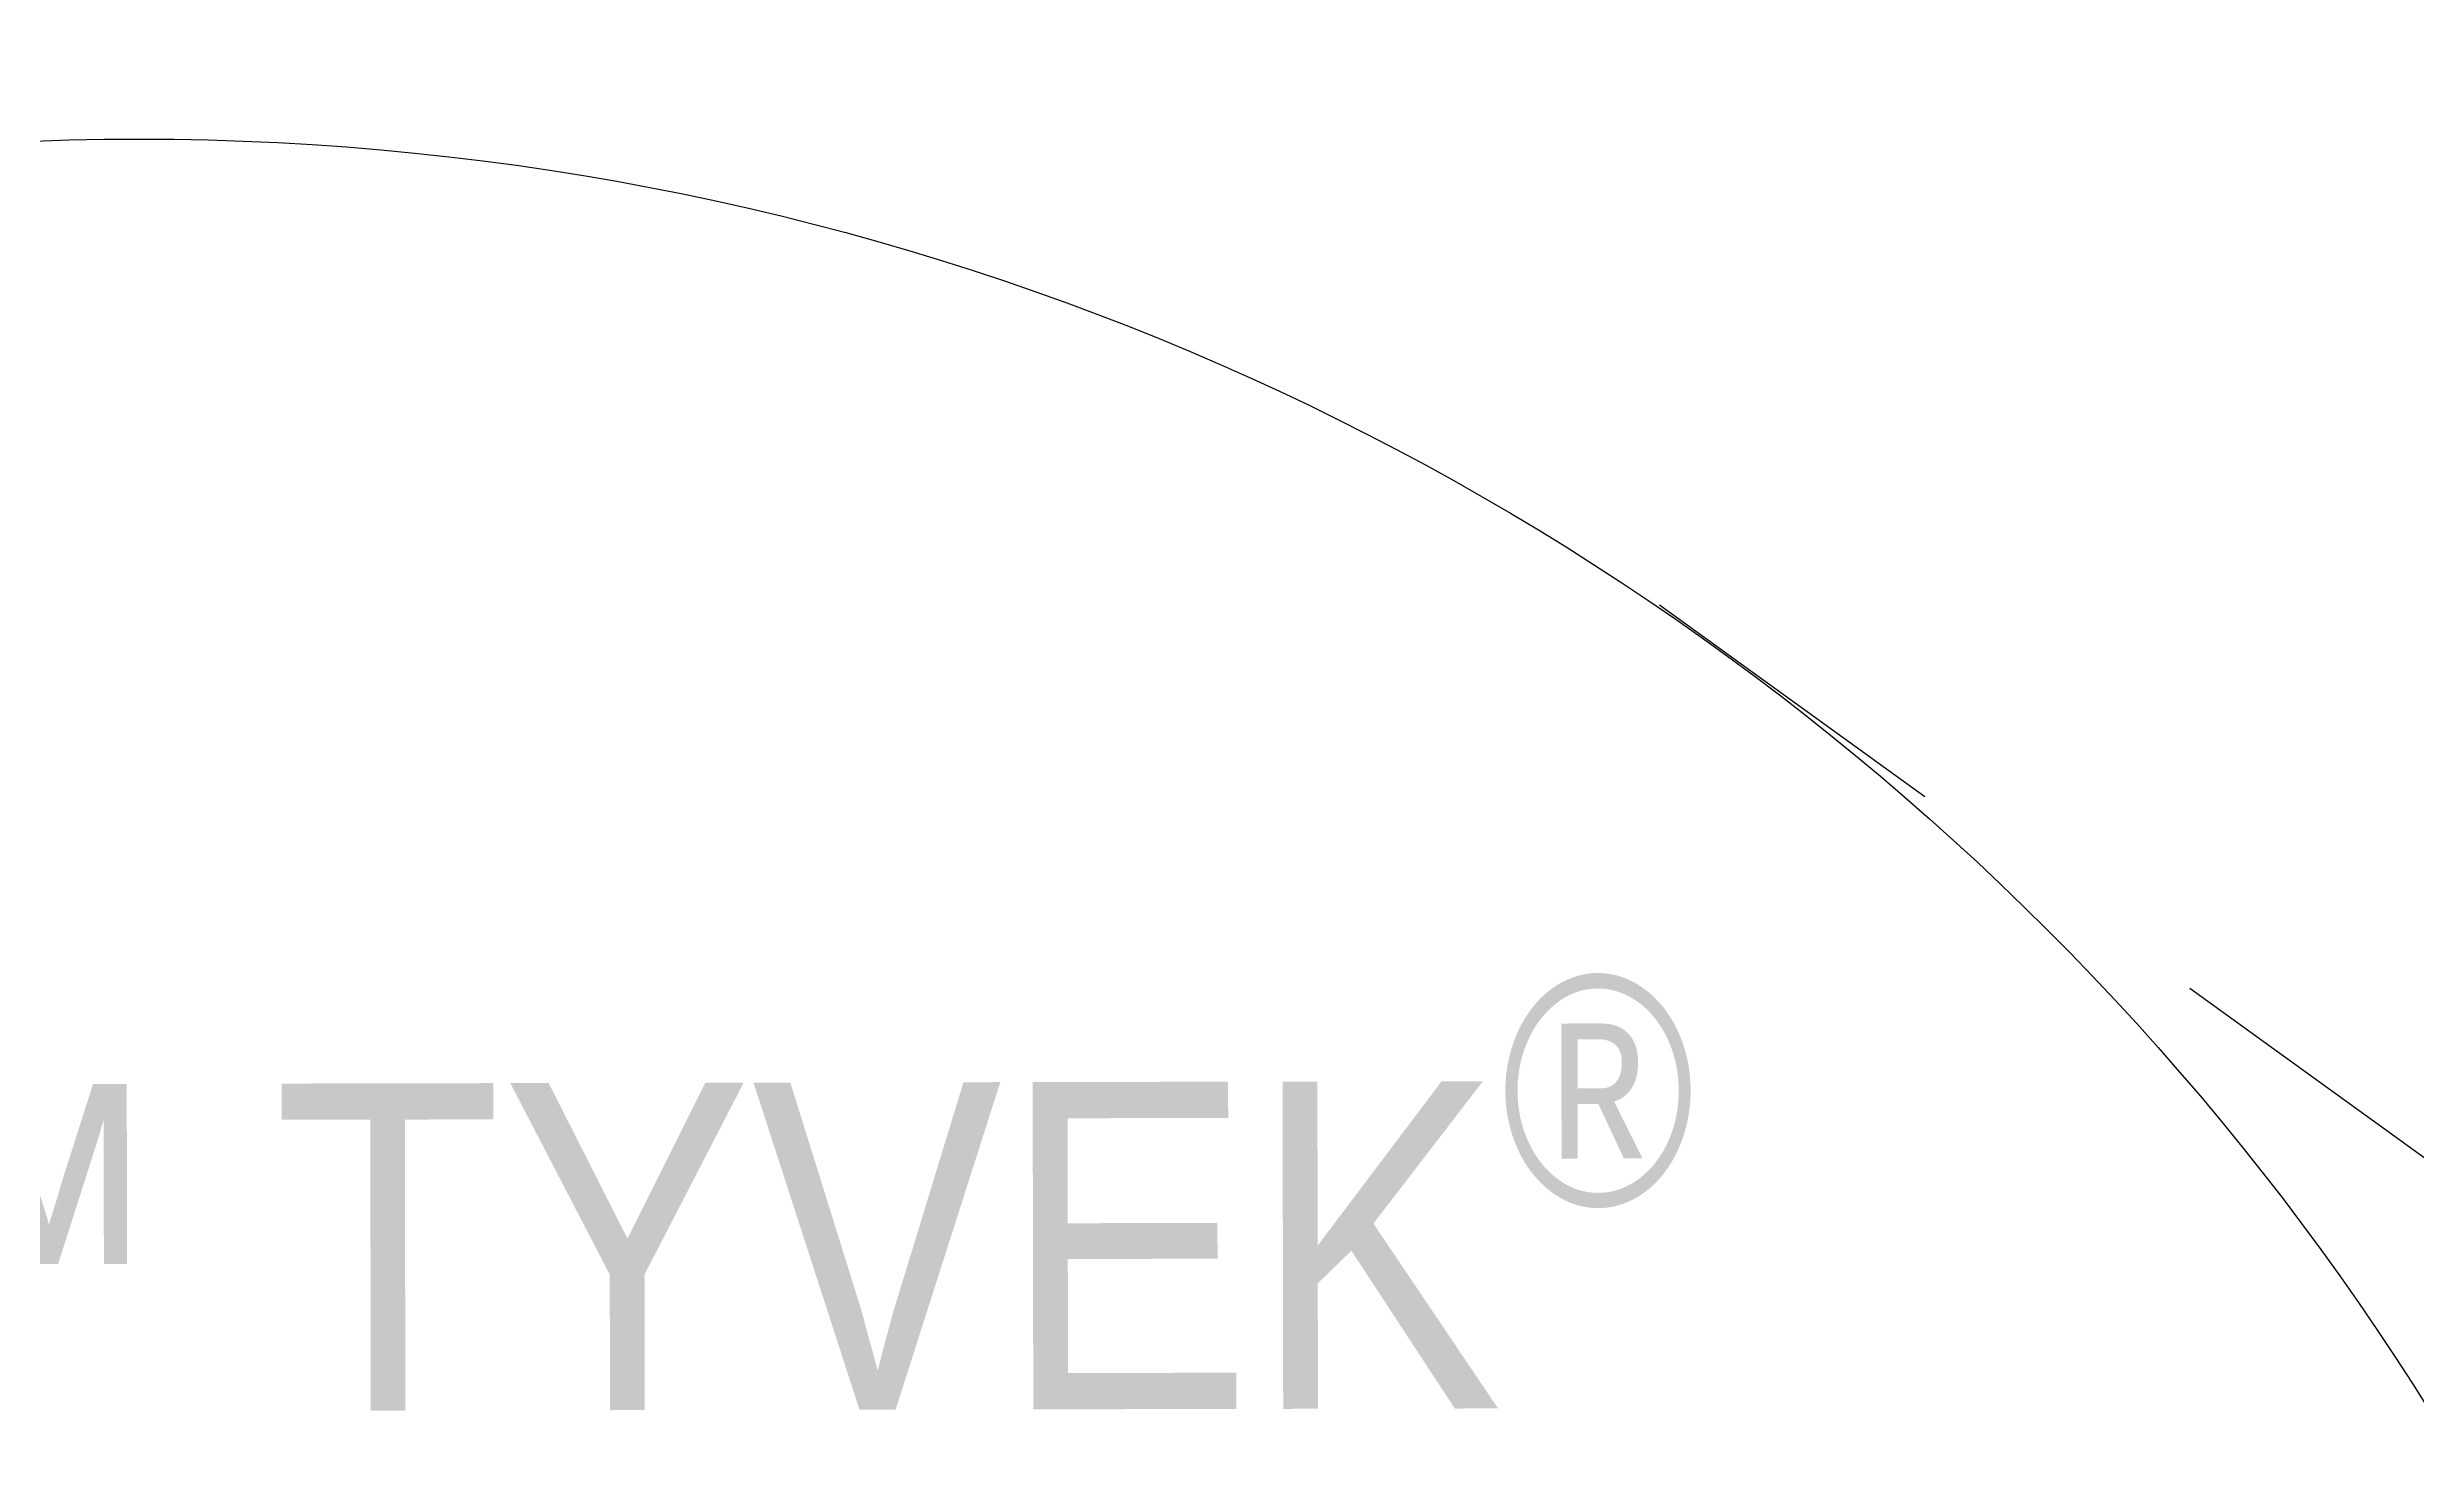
# Model space of a CAD drawing. Extents: x -1392 to 5791, y -3809 to 1722.
# Drawn here: x 4747.5 to 4812.7, y -1772.8 to -1733.9 of the extents above; entities that cross this region are included whole.
import ezdxf

# ---------------------------------------------------------------- set-up
doc = ezdxf.new("R2010")
doc.units = 0
doc.header["$MEASUREMENT"] = 0
doc.linetypes.add('AI-Linetype-66', pattern=[18, 9, -9])
doc.layers.add('G-ANNO-TTLB', color=7, linetype='Continuous', lineweight=0)
doc.layers.add('TYVEK', color=7, linetype='Continuous', lineweight=0)

# ---------------------------------------------------------------- blocks, each defined once
blk = doc.blocks.new('Block_610')
at = {"layer": 'TYVEK', "char_height": 0.2, "attachment_point": 7, "rotation": 0.1123}
for s, insert in [('\\C18;\\c0;\\FArial Narrow|b0|i0|c1;\\H6.300015;\\W1.000002;®', (4787.488, -1765.849)), ('\\C18;\\c0;\\FArial Narrow|b0|i0|c1;\\H9.000014;\\W1.000002;DUPONT™ TYVEK', (4697.019, -1771.657))]:
    blk.add_mtext(s, dxfattribs=dict(at, insert=insert))

msp = doc.modelspace()

# ---------------------------------------------------------------- hatches: boundary and pattern name
at = {"layer": 'G-ANNO-TTLB', "true_color": 0xff00ff, "transparency": 33554687}
h = msp.add_hatch(color=6, dxfattribs=at)
edge = h.paths.add_edge_path()
edge.add_spline(control_points=[(5472, -3692.604), (5472, -3692.604), (2542.482, -3692.604), (2542.482, -3692.604), (2542.482, -3692.604), (2542.482, -1235.604), (2542.482, -1235.604), (2542.482, -1235.604), (5472, -1235.604), (5472, -1235.604), (5472, -1235.604), (5472, -3692.604), (5472, -3692.604)], knot_values=[0, 0, 0, 0, 1, 1, 1, 2, 2, 2, 3, 3, 3, 4, 4, 4, 4], degree=3, periodic=0)
edge = h.paths.add_edge_path()
edge.add_spline(control_points=[(2551.482, -1244.604), (2551.482, -1244.604), (2551.482, -3683.604), (2551.482, -3683.604), (2551.482, -3683.604), (5463, -3683.604), (5463, -3683.604), (5463, -3683.604), (5463, -1244.604), (5463, -1244.604), (5463, -1244.604), (2551.482, -1244.604), (2551.482, -1244.604)], knot_values=[0, 0, 0, 0, 1, 1, 1, 2, 2, 2, 3, 3, 3, 4, 4, 4, 4], degree=3, periodic=0)
edge.add_line((2551.482, -1244.604), (2551.482, -1244.604))

# ---------------------------------------------------------------- linework, layer by layer
at = {"layer": 'G-ANNO-TTLB'}
for points in [[(5472, -3692.604), (5472, -3692.604), (2542.482, -3692.604), (2542.482, -3692.604), (2542.482, -3692.604), (2542.482, -1235.604), (2542.482, -1235.604), (2542.482, -1235.604), (5472, -1235.604), (5472, -1235.604), (5472, -1235.604), (5472, -3692.604), (5472, -3692.604)], [(2551.482, -1244.604), (2551.482, -1244.604), (2551.482, -3683.604), (2551.482, -3683.604), (2551.482, -3683.604), (5463, -3683.604), (5463, -3683.604), (5463, -3683.604), (5463, -1244.604), (5463, -1244.604), (5463, -1244.604), (2551.482, -1244.604), (2551.482, -1244.604)]]:
    msp.add_open_spline(points, degree=3, knots=[0, 0, 0, 0, 1, 1, 1, 2, 2, 2, 3, 3, 3, 4, 4, 4, 4], dxfattribs=at)
at = {"layer": 'TYVEK', "color": 18, "linetype": 'AI-Linetype-66', "lineweight": 25, "true_color": 0x000000}
msp.add_line((4791.832, -1749.256), (4936.088, -1853.472), dxfattribs=at)
at = {"layer": 'TYVEK', "color": 18, "lineweight": 25, "true_color": 0x000000}
msp.add_circle((4749.999, -1810.688), 74.245, dxfattribs=at)

# ---------------------------------------------------------------- block references
at = {"layer": 'TYVEK'}
msp.add_blockref('Block_610', (0, 0), dxfattribs=at)

doc.saveas('drawing.dxf')
